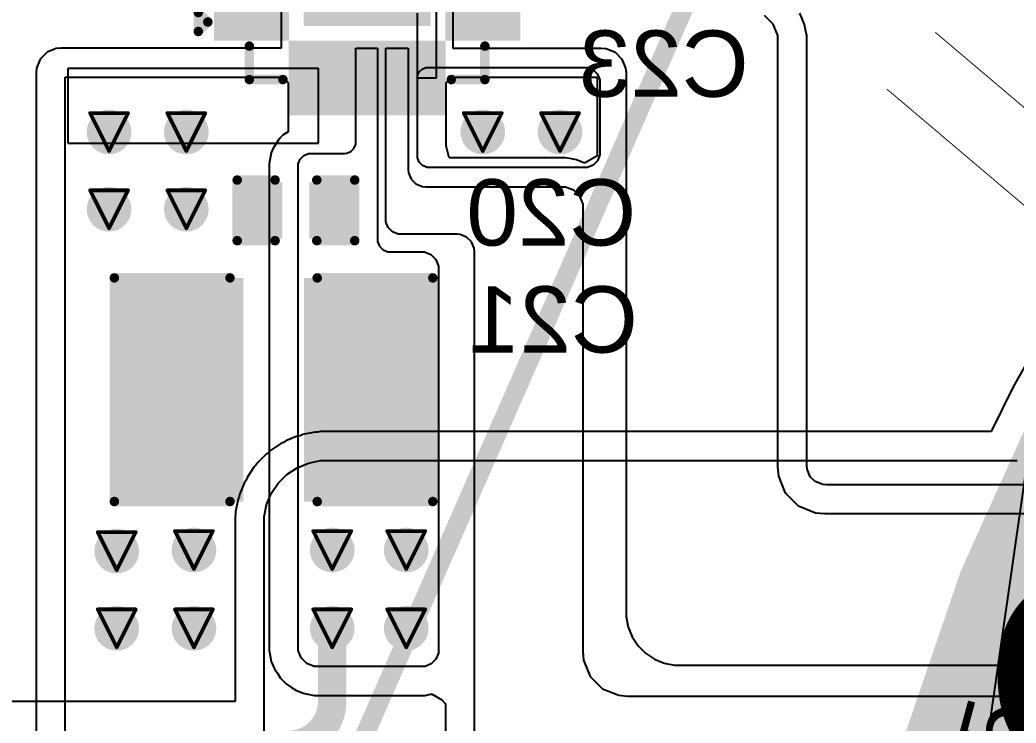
# Model space of a CAD drawing. Header units: inches. Extents: x -0.7 to 8.56, y -0.56 to 6.25.
# Drawn here: x 0.053 to 0.578, y 1.03 to 1.401 of the extents above; entities that cross this region are included whole.
import ezdxf

# ---------------------------------------------------------------- set-up
doc = ezdxf.new("R2010")
doc.units = ezdxf.units.IN
doc.header["$MEASUREMENT"] = 0
for name, color, linetype in [('Bottom Layer', 5, 'Continuous'), ('Bottom Overlay', 54, 'Continuous'), ('Bottom Paste', 16, 'Continuous'), ('Bottom Solder', 6, 'Continuous'), ('Dimension', 6, 'Continuous'), ('Drill Drawing', 1, 'Continuous'), ('Fabrication', 76, 'Continuous'), ('Top Layer', 1, 'Continuous'), ('Top Overlay', 2, 'Continuous'), ('Via Holes', 16, 'Continuous')]:
    doc.layers.add(name, color=color, linetype=linetype)
doc.styles.add('Arial', font='', dxfattribs={"height": 0.2})
doc.styles.add('Arial Black_Bold', font='', dxfattribs={"height": 0.2})
doc.styles.get('Arial').set_extended_font_data('Arial')
doc.styles.get('Arial Black_Bold').set_extended_font_data('Arial Black', bold=True)

# ---------------------------------------------------------------- blocks, each defined once
blk = doc.blocks.new('20_QFN_3_3__B_47')
at = {"layer": 'Bottom Layer'}
for points in [[(-0.0374, 0.07677), (-0.02559, 0.07677), (-0.02559, 0.04528), (-0.0374, 0.04528)], [(-0.02165, 0.07677), (-0.00984, 0.07677), (-0.00984, 0.04528), (-0.02165, 0.04528)], [(-0.00591, 0.07677), (0.00591, 0.07677), (0.00591, 0.04528), (-0.00591, 0.04528)], [(0.00984, 0.07677), (0.02165, 0.07677), (0.02165, 0.04528), (0.00984, 0.04528)], [(0.02559, 0.07677), (0.0374, 0.07677), (0.0374, 0.04528), (0.02559, 0.04528)], [(-0.07677, 0.02559), (-0.07677, 0.0374), (-0.04528, 0.0374), (-0.04528, 0.02559)], [(0.04528, 0.02559), (0.04528, 0.0374), (0.07677, 0.0374), (0.07677, 0.02559)], [(-0.02953, 0.02953), (0.02953, 0.02953), (0.02953, -0.02953), (-0.02953, -0.02953)], [(-0.07677, 0.00984), (-0.07677, 0.02165), (-0.04528, 0.02165), (-0.04528, 0.00984)], [(0.04528, 0.00984), (0.04528, 0.02165), (0.07677, 0.02165), (0.07677, 0.00984)], [(-0.07677, -0.00591), (-0.07677, 0.00591), (-0.04528, 0.00591), (-0.04528, -0.00591)], [(0.04528, -0.00591), (0.04528, 0.00591), (0.07677, 0.00591), (0.07677, -0.00591)], [(-0.07677, -0.02165), (-0.07677, -0.00984), (-0.04528, -0.00984), (-0.04528, -0.02165)], [(0.04528, -0.02165), (0.04528, -0.00984), (0.07677, -0.00984), (0.07677, -0.02165)], [(-0.07677, -0.0374), (-0.07677, -0.02559), (-0.04528, -0.02559), (-0.04528, -0.0374)], [(0.04528, -0.0374), (0.04528, -0.02559), (0.07677, -0.02559), (0.07677, -0.0374)], [(-0.0374, -0.04528), (-0.02559, -0.04528), (-0.02559, -0.07677), (-0.0374, -0.07677)], [(-0.02165, -0.04528), (-0.00984, -0.04528), (-0.00984, -0.07677), (-0.02165, -0.07677)], [(-0.00591, -0.04528), (0.00591, -0.04528), (0.00591, -0.07677), (-0.00591, -0.07677)], [(0.00984, -0.04528), (0.02165, -0.04528), (0.02165, -0.07677), (0.00984, -0.07677)], [(0.02559, -0.04528), (0.0374, -0.04528), (0.0374, -0.07677), (0.02559, -0.07677)]]:
    blk.add_hatch(color=5, dxfattribs=at).paths.add_polyline_path(points)
at = {"layer": 'Bottom Paste'}
for points in [[(-0.0374, 0.07677), (-0.02559, 0.07677), (-0.02559, 0.04528), (-0.0374, 0.04528)], [(-0.02165, 0.07677), (-0.00984, 0.07677), (-0.00984, 0.04528), (-0.02165, 0.04528)], [(-0.00591, 0.07677), (0.00591, 0.07677), (0.00591, 0.04528), (-0.00591, 0.04528)], [(0.00984, 0.07677), (0.02165, 0.07677), (0.02165, 0.04528), (0.00984, 0.04528)], [(0.02559, 0.07677), (0.0374, 0.07677), (0.0374, 0.04528), (0.02559, 0.04528)], [(-0.07677, 0.02559), (-0.07677, 0.0374), (-0.04528, 0.0374), (-0.04528, 0.02559)], [(0.04528, 0.02559), (0.04528, 0.0374), (0.07677, 0.0374), (0.07677, 0.02559)], [(-0.02953, 0.02953), (0.02953, 0.02953), (0.02953, -0.02953), (-0.02953, -0.02953)], [(-0.07677, 0.00984), (-0.07677, 0.02165), (-0.04528, 0.02165), (-0.04528, 0.00984)], [(0.04528, 0.00984), (0.04528, 0.02165), (0.07677, 0.02165), (0.07677, 0.00984)], [(-0.07677, -0.00591), (-0.07677, 0.00591), (-0.04528, 0.00591), (-0.04528, -0.00591)], [(0.04528, -0.00591), (0.04528, 0.00591), (0.07677, 0.00591), (0.07677, -0.00591)], [(-0.07677, -0.02165), (-0.07677, -0.00984), (-0.04528, -0.00984), (-0.04528, -0.02165)], [(0.04528, -0.02165), (0.04528, -0.00984), (0.07677, -0.00984), (0.07677, -0.02165)], [(-0.07677, -0.0374), (-0.07677, -0.02559), (-0.04528, -0.02559), (-0.04528, -0.0374)], [(0.04528, -0.0374), (0.04528, -0.02559), (0.07677, -0.02559), (0.07677, -0.0374)], [(-0.0374, -0.04528), (-0.02559, -0.04528), (-0.02559, -0.07677), (-0.0374, -0.07677)], [(-0.02165, -0.04528), (-0.00984, -0.04528), (-0.00984, -0.07677), (-0.02165, -0.07677)], [(-0.00591, -0.04528), (0.00591, -0.04528), (0.00591, -0.07677), (-0.00591, -0.07677)], [(0.00984, -0.04528), (0.02165, -0.04528), (0.02165, -0.07677), (0.00984, -0.07677)], [(0.02559, -0.04528), (0.0374, -0.04528), (0.0374, -0.07677), (0.02559, -0.07677)]]:
    blk.add_hatch(color=16, dxfattribs=at).paths.add_polyline_path(points)
at = {"layer": 'Bottom Solder'}
for points in [[(-0.0414, 0.08077), (-0.02159, 0.08077), (-0.02159, 0.04128), (-0.0414, 0.04128)], [(-0.02565, 0.08077), (-0.00584, 0.08077), (-0.00584, 0.04128), (-0.02565, 0.04128)], [(-0.00991, 0.08077), (0.00991, 0.08077), (0.00991, 0.04128), (-0.00991, 0.04128)], [(0.00584, 0.08077), (0.02565, 0.08077), (0.02565, 0.04128), (0.00584, 0.04128)], [(0.02159, 0.08077), (0.0414, 0.08077), (0.0414, 0.04128), (0.02159, 0.04128)], [(-0.08077, 0.02159), (-0.08077, 0.0414), (-0.04128, 0.0414), (-0.04128, 0.02159)], [(0.04128, 0.02159), (0.04128, 0.0414), (0.08077, 0.0414), (0.08077, 0.02159)], [(-0.03353, 0.03353), (0.03353, 0.03353), (0.03353, -0.03353), (-0.03353, -0.03353)], [(-0.08077, 0.00584), (-0.08077, 0.02565), (-0.04128, 0.02565), (-0.04128, 0.00584)], [(0.04128, 0.00584), (0.04128, 0.02565), (0.08077, 0.02565), (0.08077, 0.00584)], [(-0.08077, -0.00991), (-0.08077, 0.00991), (-0.04128, 0.00991), (-0.04128, -0.00991)], [(0.04128, -0.00991), (0.04128, 0.00991), (0.08077, 0.00991), (0.08077, -0.00991)], [(-0.08077, -0.02565), (-0.08077, -0.00584), (-0.04128, -0.00584), (-0.04128, -0.02565)], [(0.04128, -0.02565), (0.04128, -0.00584), (0.08077, -0.00584), (0.08077, -0.02565)], [(-0.08077, -0.0414), (-0.08077, -0.02159), (-0.04128, -0.02159), (-0.04128, -0.0414)], [(0.04128, -0.0414), (0.04128, -0.02159), (0.08077, -0.02159), (0.08077, -0.0414)], [(-0.0414, -0.04128), (-0.02159, -0.04128), (-0.02159, -0.08077), (-0.0414, -0.08077)], [(-0.02565, -0.04128), (-0.00584, -0.04128), (-0.00584, -0.08077), (-0.02565, -0.08077)], [(-0.00991, -0.04128), (0.00991, -0.04128), (0.00991, -0.08077), (-0.00991, -0.08077)], [(0.00584, -0.04128), (0.02565, -0.04128), (0.02565, -0.08077), (0.00584, -0.08077)], [(0.02159, -0.04128), (0.0414, -0.04128), (0.0414, -0.08077), (0.02159, -0.08077)]]:
    blk.add_hatch(color=6, dxfattribs=at).paths.add_polyline_path(points)
at = {"layer": 'Bottom Overlay'}
for points in [[(-0.06214, 0.06187, 0.005, 0.005, 0), (-0.04439, 0.06187, 0.005, 0.005, 0)], [(-0.06214, 0.06187, 0.005, 0.005, 0), (-0.06214, 0.04421, 0.005, 0.005, 0)], [(0.04439, 0.06187, 0.005, 0.005, 0), (0.06214, 0.06187, 0.005, 0.005, 0)], [(0.06214, 0.04421, 0.005, 0.005, 0), (0.06214, 0.06187, 0.005, 0.005, 0)], [(-0.08902, -0.0265, 0.005, 0.005, 0), (-0.08402, -0.0315, 0.005, 0.005, 0)], [(-0.08902, -0.0365, 0.005, 0.005, 0), (-0.08902, -0.0265, 0.005, 0.005, 0)], [(-0.08902, -0.0365, 0.005, 0.005, 0), (-0.08402, -0.0315, 0.005, 0.005, 0)], [(-0.06214, -0.04421, 0.005, 0.005, 0), (-0.06214, -0.06187, 0.005, 0.005, 0)], [(0.06214, -0.06187, 0.005, 0.005, 0), (0.06214, -0.04421, 0.005, 0.005, 0)], [(-0.06214, -0.06187, 0.005, 0.005, 0), (-0.04439, -0.06187, 0.005, 0.005, 0)], [(0.04439, -0.06187, 0.005, 0.005, 0), (0.06214, -0.06187, 0.005, 0.005, 0)]]:
    blk.add_lwpolyline(points, format="xyseb", dxfattribs=at)
for points in [[(-0.06339, 0.06187, 0.0025, 0.0025, 1), (-0.06089, 0.06187, 0.0025, 0.0025, 1)], [(-0.06339, 0.06187, 0.0025, 0.0025, 1), (-0.06089, 0.06187, 0.0025, 0.0025, 1)], [(-0.04564, 0.06187, 0.0025, 0.0025, 1), (-0.04314, 0.06187, 0.0025, 0.0025, 1)], [(0.04314, 0.06187, 0.0025, 0.0025, 1), (0.04564, 0.06187, 0.0025, 0.0025, 1)], [(0.06089, 0.06187, 0.0025, 0.0025, 1), (0.06339, 0.06187, 0.0025, 0.0025, 1)], [(0.06089, 0.06187, 0.0025, 0.0025, 1), (0.06339, 0.06187, 0.0025, 0.0025, 1)], [(-0.06339, 0.04421, 0.0025, 0.0025, 1), (-0.06089, 0.04421, 0.0025, 0.0025, 1)], [(0.06089, 0.04421, 0.0025, 0.0025, 1), (0.06339, 0.04421, 0.0025, 0.0025, 1)], [(-0.09027, -0.0265, 0.0025, 0.0025, 1), (-0.08777, -0.0265, 0.0025, 0.0025, 1)], [(-0.09027, -0.0265, 0.0025, 0.0025, 1), (-0.08777, -0.0265, 0.0025, 0.0025, 1)], [(-0.08527, -0.0315, 0.0025, 0.0025, 1), (-0.08277, -0.0315, 0.0025, 0.0025, 1)], [(-0.08527, -0.0315, 0.0025, 0.0025, 1), (-0.08277, -0.0315, 0.0025, 0.0025, 1)], [(-0.09027, -0.0365, 0.0025, 0.0025, 1), (-0.08777, -0.0365, 0.0025, 0.0025, 1)], [(-0.09027, -0.0365, 0.0025, 0.0025, 1), (-0.08777, -0.0365, 0.0025, 0.0025, 1)], [(-0.06339, -0.04421, 0.0025, 0.0025, 1), (-0.06089, -0.04421, 0.0025, 0.0025, 1)], [(0.06089, -0.04421, 0.0025, 0.0025, 1), (0.06339, -0.04421, 0.0025, 0.0025, 1)], [(-0.06339, -0.06187, 0.0025, 0.0025, 1), (-0.06089, -0.06187, 0.0025, 0.0025, 1)], [(-0.06339, -0.06187, 0.0025, 0.0025, 1), (-0.06089, -0.06187, 0.0025, 0.0025, 1)], [(-0.04564, -0.06187, 0.0025, 0.0025, 1), (-0.04314, -0.06187, 0.0025, 0.0025, 1)], [(0.04314, -0.06187, 0.0025, 0.0025, 1), (0.04564, -0.06187, 0.0025, 0.0025, 1)], [(0.06089, -0.06187, 0.0025, 0.0025, 1), (0.06339, -0.06187, 0.0025, 0.0025, 1)], [(0.06089, -0.06187, 0.0025, 0.0025, 1), (0.06339, -0.06187, 0.0025, 0.0025, 1)]]:
    blk.add_lwpolyline(points, format="xyseb", close=True, dxfattribs=at)
blk = doc.blocks.new('C___1210_B_74')
at = {"layer": 'Bottom Layer'}
for points in [[(-0.08, 0.055), (-0.02, 0.055), (-0.02, -0.055), (-0.08, -0.055)], [(0.02, 0.055), (0.08, 0.055), (0.08, -0.055), (0.02, -0.055)]]:
    blk.add_hatch(color=5, dxfattribs=at).paths.add_polyline_path(points)
at = {"layer": 'Bottom Paste'}
for points in [[(-0.08, 0.055), (-0.02, 0.055), (-0.02, -0.055), (-0.08, -0.055)], [(0.02, 0.055), (0.08, 0.055), (0.08, -0.055), (0.02, -0.055)]]:
    blk.add_hatch(color=16, dxfattribs=at).paths.add_polyline_path(points)
at = {"layer": 'Bottom Solder'}
for points in [[(-0.084, 0.059), (-0.016, 0.059), (-0.016, -0.059), (-0.084, -0.059)], [(0.016, 0.059), (0.084, 0.059), (0.084, -0.059), (0.016, -0.059)]]:
    blk.add_hatch(color=6, dxfattribs=at).paths.add_polyline_path(points)
at = {"layer": 'Bottom Overlay'}
for points in [[(-0.084, -0.059, 0.005, 0.005, 0), (-0.084, 0.059, 0.005, 0.005, 0)], [(-0.084, 0.059, 0.005, 0.005, 0), (-0.023, 0.059, 0.005, 0.005, 0)], [(0.023, 0.059, 0.005, 0.005, 0), (0.084, 0.059, 0.005, 0.005, 0)], [(0.084, -0.059, 0.005, 0.005, 0), (0.084, 0.059, 0.005, 0.005, 0)], [(-0.084, -0.059, 0.005, 0.005, 0), (-0.023, -0.059, 0.005, 0.005, 0)], [(0.023, -0.059, 0.005, 0.005, 0), (0.084, -0.059, 0.005, 0.005, 0)]]:
    blk.add_lwpolyline(points, format="xyseb", dxfattribs=at)
for points in [[(-0.08525, 0.059, 0.0025, 0.0025, 1), (-0.08275, 0.059, 0.0025, 0.0025, 1)], [(-0.08525, 0.059, 0.0025, 0.0025, 1), (-0.08275, 0.059, 0.0025, 0.0025, 1)], [(-0.02425, 0.059, 0.0025, 0.0025, 1), (-0.02175, 0.059, 0.0025, 0.0025, 1)], [(0.02175, 0.059, 0.0025, 0.0025, 1), (0.02425, 0.059, 0.0025, 0.0025, 1)], [(0.08275, 0.059, 0.0025, 0.0025, 1), (0.08525, 0.059, 0.0025, 0.0025, 1)], [(0.08275, 0.059, 0.0025, 0.0025, 1), (0.08525, 0.059, 0.0025, 0.0025, 1)], [(-0.08525, -0.059, 0.0025, 0.0025, 1), (-0.08275, -0.059, 0.0025, 0.0025, 1)], [(-0.08525, -0.059, 0.0025, 0.0025, 1), (-0.08275, -0.059, 0.0025, 0.0025, 1)], [(-0.02425, -0.059, 0.0025, 0.0025, 1), (-0.02175, -0.059, 0.0025, 0.0025, 1)], [(0.02175, -0.059, 0.0025, 0.0025, 1), (0.02425, -0.059, 0.0025, 0.0025, 1)], [(0.08275, -0.059, 0.0025, 0.0025, 1), (0.08525, -0.059, 0.0025, 0.0025, 1)], [(0.08275, -0.059, 0.0025, 0.0025, 1), (0.08525, -0.059, 0.0025, 0.0025, 1)]]:
    blk.add_lwpolyline(points, format="xyseb", close=True, dxfattribs=at)
blk = doc.blocks.new('C___0402_B_75')
at = {"layer": 'Bottom Layer'}
for points in [[(-0.0095, 0.0125), (-0.0095, -0.0125), (-0.0275, -0.0125), (-0.0275, 0.0125)], [(0.0275, 0.0125), (0.0275, -0.0125), (0.0095, -0.0125), (0.0095, 0.0125)]]:
    blk.add_hatch(color=5, dxfattribs=at).paths.add_polyline_path(points)
at = {"layer": 'Bottom Paste'}
for points in [[(-0.0095, 0.0125), (-0.0095, -0.0125), (-0.0275, -0.0125), (-0.0275, 0.0125)], [(0.0275, 0.0125), (0.0275, -0.0125), (0.0095, -0.0125), (0.0095, 0.0125)]]:
    blk.add_hatch(color=16, dxfattribs=at).paths.add_polyline_path(points)
at = {"layer": 'Bottom Solder'}
for points in [[(-0.00714, 0.01486), (-0.00714, -0.01486), (-0.02986, -0.01486), (-0.02986, 0.01486)], [(0.02986, 0.01486), (0.02986, -0.01486), (0.00714, -0.01486), (0.00714, 0.01486)]]:
    blk.add_hatch(color=6, dxfattribs=at).paths.add_polyline_path(points)
at = {"layer": 'Bottom Overlay'}
for points in [[(-0.031, -0.016, 0.005, 0.005, 0), (-0.031, 0.016, 0.005, 0.005, 0)], [(-0.031, 0.016, 0.005, 0.005, 0), (-0.011, 0.016, 0.005, 0.005, 0)], [(0.011, 0.016, 0.005, 0.005, 0), (0.031, 0.016, 0.005, 0.005, 0)], [(0.031, 0.016, 0.005, 0.005, 0), (0.031, -0.016, 0.005, 0.005, 0)], [(-0.031, -0.016, 0.005, 0.005, 0), (-0.011, -0.016, 0.005, 0.005, 0)], [(0.011, -0.016, 0.005, 0.005, 0), (0.031, -0.016, 0.005, 0.005, 0)]]:
    blk.add_lwpolyline(points, format="xyseb", dxfattribs=at)
for points in [[(-0.03225, 0.016, 0.0025, 0.0025, 1), (-0.02975, 0.016, 0.0025, 0.0025, 1)], [(-0.03225, 0.016, 0.0025, 0.0025, 1), (-0.02975, 0.016, 0.0025, 0.0025, 1)], [(-0.01225, 0.016, 0.0025, 0.0025, 1), (-0.00975, 0.016, 0.0025, 0.0025, 1)], [(0.00975, 0.016, 0.0025, 0.0025, 1), (0.01225, 0.016, 0.0025, 0.0025, 1)], [(0.02975, 0.016, 0.0025, 0.0025, 1), (0.03225, 0.016, 0.0025, 0.0025, 1)], [(0.02975, 0.016, 0.0025, 0.0025, 1), (0.03225, 0.016, 0.0025, 0.0025, 1)], [(-0.03225, -0.016, 0.0025, 0.0025, 1), (-0.02975, -0.016, 0.0025, 0.0025, 1)], [(-0.03225, -0.016, 0.0025, 0.0025, 1), (-0.02975, -0.016, 0.0025, 0.0025, 1)], [(-0.01225, -0.016, 0.0025, 0.0025, 1), (-0.00975, -0.016, 0.0025, 0.0025, 1)], [(0.00975, -0.016, 0.0025, 0.0025, 1), (0.01225, -0.016, 0.0025, 0.0025, 1)], [(0.02975, -0.016, 0.0025, 0.0025, 1), (0.03225, -0.016, 0.0025, 0.0025, 1)], [(0.02975, -0.016, 0.0025, 0.0025, 1), (0.03225, -0.016, 0.0025, 0.0025, 1)]]:
    blk.add_lwpolyline(points, format="xyseb", close=True, dxfattribs=at)

msp = doc.modelspace()

# ---------------------------------------------------------------- hatches: boundary and pattern name
at = {"layer": 'Bottom Layer'}
h = msp.add_hatch(color=5, dxfattribs=at)
edge = h.paths.add_edge_path()
edge.add_arc((0.09955, 1.34154), 0.01181, 0, 360)
h = msp.add_hatch(color=5, dxfattribs=at)
edge = h.paths.add_edge_path()
edge.add_arc((0.1403, 1.34154), 0.01181, 0, 360)
h = msp.add_hatch(color=5, dxfattribs=at)
edge = h.paths.add_edge_path()
edge.add_arc((0.29669, 1.34154), 0.01181, 0, 360)
h = msp.add_hatch(color=5, dxfattribs=at)
edge = h.paths.add_edge_path()
edge.add_arc((0.33744, 1.34154), 0.01181, 0, 360)
h = msp.add_hatch(color=5, dxfattribs=at)
edge = h.paths.add_edge_path()
edge.add_arc((0.09955, 1.30079), 0.01181, 0, 360)
h = msp.add_hatch(color=5, dxfattribs=at)
edge = h.paths.add_edge_path()
edge.add_arc((0.1403, 1.30079), 0.01181, 0, 360)
h = msp.add_hatch(color=5, dxfattribs=at)
edge = h.paths.add_edge_path()
edge.add_arc((0.10359, 1.12039), 0.01181, 0, 360)
h = msp.add_hatch(color=5, dxfattribs=at)
edge = h.paths.add_edge_path()
edge.add_arc((0.14433, 1.12098), 0.01181, 0, 360)
h = msp.add_hatch(color=5, dxfattribs=at)
edge = h.paths.add_edge_path()
edge.add_arc((0.21727, 1.12098), 0.01181, 0, 360)
h = msp.add_hatch(color=5, dxfattribs=at)
edge = h.paths.add_edge_path()
edge.add_arc((0.25631, 1.12098), 0.01181, 0, 360)
h = msp.add_hatch(color=5, dxfattribs=at)
edge = h.paths.add_edge_path()
edge.add_arc((0.10359, 1.07965), 0.01181, 0, 360)
h = msp.add_hatch(color=5, dxfattribs=at)
edge = h.paths.add_edge_path()
edge.add_arc((0.14433, 1.07965), 0.01181, 0, 360)
h = msp.add_hatch(color=5, dxfattribs=at)
edge = h.paths.add_edge_path()
edge.add_arc((0.21727, 1.07965), 0.01181, 0, 360)
h = msp.add_hatch(color=5, dxfattribs=at)
edge = h.paths.add_edge_path()
edge.add_arc((0.25631, 1.07965), 0.01181, 0, 360)
at = {"layer": 'Top Layer'}
h = msp.add_hatch(color=1, dxfattribs=at)
edge = h.paths.add_edge_path()
edge.add_arc((0.09955, 1.34154), 0.01181, 0, 360)
h = msp.add_hatch(color=1, dxfattribs=at)
edge = h.paths.add_edge_path()
edge.add_arc((0.1403, 1.34154), 0.01181, 0, 360)
h = msp.add_hatch(color=1, dxfattribs=at)
edge = h.paths.add_edge_path()
edge.add_arc((0.29669, 1.34154), 0.01181, 0, 360)
h = msp.add_hatch(color=1, dxfattribs=at)
edge = h.paths.add_edge_path()
edge.add_arc((0.33744, 1.34154), 0.01181, 0, 360)
h = msp.add_hatch(color=1, dxfattribs=at)
edge = h.paths.add_edge_path()
edge.add_arc((0.09955, 1.30079), 0.01181, 0, 360)
h = msp.add_hatch(color=1, dxfattribs=at)
edge = h.paths.add_edge_path()
edge.add_arc((0.1403, 1.30079), 0.01181, 0, 360)
h = msp.add_hatch(color=1, dxfattribs=at)
edge = h.paths.add_edge_path()
edge.add_arc((0.10359, 1.12039), 0.01181, 0, 360)
h = msp.add_hatch(color=1, dxfattribs=at)
edge = h.paths.add_edge_path()
edge.add_arc((0.14433, 1.12098), 0.01181, 0, 360)
h = msp.add_hatch(color=1, dxfattribs=at)
edge = h.paths.add_edge_path()
edge.add_arc((0.21727, 1.12098), 0.01181, 0, 360)
h = msp.add_hatch(color=1, dxfattribs=at)
edge = h.paths.add_edge_path()
edge.add_arc((0.25631, 1.12098), 0.01181, 0, 360)
h = msp.add_hatch(color=1, dxfattribs=at)
edge = h.paths.add_edge_path()
edge.add_arc((0.10359, 1.07965), 0.01181, 0, 360)
h = msp.add_hatch(color=1, dxfattribs=at)
edge = h.paths.add_edge_path()
edge.add_arc((0.14433, 1.07965), 0.01181, 0, 360)
h = msp.add_hatch(color=1, dxfattribs=at)
edge = h.paths.add_edge_path()
edge.add_arc((0.21727, 1.07965), 0.01181, 0, 360)
h = msp.add_hatch(color=1, dxfattribs=at)
edge = h.paths.add_edge_path()
edge.add_arc((0.25631, 1.07965), 0.01181, 0, 360)
at = {"layer": 'Via Holes'}
h = msp.add_hatch(color=7, dxfattribs=at)
edge = h.paths.add_edge_path()
edge.add_arc((0.09955, 1.34154), 0.00591, 0, 360)
h = msp.add_hatch(color=7, dxfattribs=at)
edge = h.paths.add_edge_path()
edge.add_arc((0.1403, 1.34154), 0.00591, 0, 360)
h = msp.add_hatch(color=7, dxfattribs=at)
edge = h.paths.add_edge_path()
edge.add_arc((0.29669, 1.34154), 0.00591, 0, 360)
h = msp.add_hatch(color=7, dxfattribs=at)
edge = h.paths.add_edge_path()
edge.add_arc((0.33744, 1.34154), 0.00591, 0, 360)
h = msp.add_hatch(color=7, dxfattribs=at)
edge = h.paths.add_edge_path()
edge.add_arc((0.09955, 1.30079), 0.00591, 0, 360)
h = msp.add_hatch(color=7, dxfattribs=at)
edge = h.paths.add_edge_path()
edge.add_arc((0.1403, 1.30079), 0.00591, 0, 360)
h = msp.add_hatch(color=7, dxfattribs=at)
edge = h.paths.add_edge_path()
edge.add_arc((0.10359, 1.12039), 0.00591, 0, 360)
h = msp.add_hatch(color=7, dxfattribs=at)
edge = h.paths.add_edge_path()
edge.add_arc((0.14433, 1.12098), 0.00591, 0, 360)
h = msp.add_hatch(color=7, dxfattribs=at)
edge = h.paths.add_edge_path()
edge.add_arc((0.21727, 1.12098), 0.00591, 0, 360)
h = msp.add_hatch(color=7, dxfattribs=at)
edge = h.paths.add_edge_path()
edge.add_arc((0.25631, 1.12098), 0.00591, 0, 360)
h = msp.add_hatch(color=7, dxfattribs=at)
edge = h.paths.add_edge_path()
edge.add_arc((0.10359, 1.07965), 0.00591, 0, 360)
h = msp.add_hatch(color=7, dxfattribs=at)
edge = h.paths.add_edge_path()
edge.add_arc((0.14433, 1.07965), 0.00591, 0, 360)
h = msp.add_hatch(color=7, dxfattribs=at)
edge = h.paths.add_edge_path()
edge.add_arc((0.21727, 1.07965), 0.00591, 0, 360)
h = msp.add_hatch(color=7, dxfattribs=at)
edge = h.paths.add_edge_path()
edge.add_arc((0.25631, 1.07965), 0.00591, 0, 360)

# ---------------------------------------------------------------- linework, layer by layer
at = {"layer": 'Bottom Layer'}
for p, q in [((0.27221, 1.39529), (0.27221, 1.41743)), ((0.19039, 1.40551), (0.19039, 1.38583)), ((0.26212, 1.40433), (0.26212, 1.37008)), ((0.28095, 1.40551), (0.28095, 1.38583)), ((0.46645, 1.39832), (0.46398, 1.40431)), ((0.44985, 1.39846), (0.44527, 1.40304)), ((0.45232, 1.39247), (0.44985, 1.39846)), ((0.46646, 1.39832), (0.46645, 1.39832)), ((0.46703, 1.39545), (0.46646, 1.39832)), ((0.46646, 1.39832), (0.46646, 1.39832)), ((0.27221, 1.37008), (0.27221, 1.39529)), ((0.46762, 1.39247), (0.46703, 1.39545)), ((0.45232, 1.38924), (0.45232, 1.39247)), ((0.45232, 1.16482), (0.45232, 1.38924)), ((0.46761, 1.38923), (0.46762, 1.39246)), ((0.46762, 1.16556), (0.46761, 1.38923)), ((0.46762, 1.39246), (0.46762, 1.39247)), ((0.46762, 1.39247), (0.46762, 1.39247)), ((0.06685, 1.38362), (0.06323, 1.38)), ((0.07158, 1.38558), (0.06685, 1.38362)), ((0.07414, 1.38583), (0.07158, 1.38558)), ((0.19039, 1.38583), (0.07414, 1.38583)), ((0.22976, 1.33624), (0.22976, 1.38583)), ((0.22976, 1.38583), (0.24108, 1.38583)), ((0.24108, 1.38583), (0.24108, 1.29122)), ((0.24551, 1.29583), (0.24551, 1.38583)), ((0.24551, 1.38583), (0.25732, 1.38583)), ((0.25732, 1.38583), (0.25732, 1.32178)), ((0.28095, 1.38583), (0.3592, 1.38583)), ((0.3592, 1.38583), (0.36176, 1.38558)), ((0.36176, 1.38558), (0.36649, 1.38362)), ((0.36649, 1.38362), (0.37011, 1.38)), ((0.06323, 1.38), (0.06127, 1.37527)), ((0.37011, 1.38), (0.37207, 1.37527)), ((0.06127, 1.37527), (0.06102, 1.37271)), ((0.06102, 1.37271), (0.06102, 0.87402)), ((0.06102, 1.37271), (0.06102, 1.37271)), ((0.17896, 1.37512), (0.07787, 1.37512)), ((0.07787, 1.37512), (0.07787, 1.33565)), ((0.21008, 1.37512), (0.17896, 1.37512)), ((0.21008, 1.33565), (0.21008, 1.37512)), ((0.26226, 1.37118), (0.26311, 1.37322)), ((0.26311, 1.37322), (0.26467, 1.37479)), ((0.26467, 1.37479), (0.26671, 1.37563)), ((0.26671, 1.37563), (0.26781, 1.37563)), ((0.26781, 1.37563), (0.35027, 1.37563)), ((0.26781, 1.37563), (0.26781, 1.37563)), ((0.35027, 1.37563), (0.3519, 1.37563)), ((0.3519, 1.37563), (0.35493, 1.37438)), ((0.35493, 1.37438), (0.35724, 1.37206)), ((0.35724, 1.37206), (0.3585, 1.36904)), ((0.37207, 1.37527), (0.37232, 1.37271)), ((0.37232, 1.37271), (0.37232, 1.37271)), ((0.37232, 1.37271), (0.37232, 1.21613)), ((0.07631, 0.87402), (0.07631, 1.37053)), ((0.07631, 1.37053), (0.19039, 1.37053)), ((0.19039, 1.37053), (0.19402, 1.36756)), ((0.19402, 1.36756), (0.19402, 1.34171)), ((0.26212, 1.37008), (0.27221, 1.37008)), ((0.26226, 1.37008), (0.26226, 1.37118)), ((0.26226, 1.32915), (0.26226, 1.37008)), ((0.27732, 1.36756), (0.28095, 1.37053)), ((0.27732, 1.33433), (0.27732, 1.36756)), ((0.28095, 1.37053), (0.35703, 1.37053)), ((0.35703, 1.37053), (0.35703, 1.32905)), ((0.3585, 1.36904), (0.3585, 1.3674)), ((0.3585, 1.3674), (0.3585, 1.3674)), ((0.3585, 1.3674), (0.3585, 1.33106)), ((0.19402, 1.34171), (0.19145, 1.33999)), ((0.07787, 1.33565), (0.21008, 1.33565)), ((0.18951, 1.33805), (0.18619, 1.33309)), ((0.19145, 1.33999), (0.18951, 1.33805)), ((0.22875, 1.3329), (0.22965, 1.33507)), ((0.22965, 1.33507), (0.22976, 1.33624)), ((0.22976, 1.33624), (0.22976, 1.33624)), ((0.18514, 1.33055), (0.18398, 1.3247)), ((0.18619, 1.33309), (0.18514, 1.33055)), ((0.20226, 1.32918), (0.2048, 1.33023)), ((0.2048, 1.33023), (0.20617, 1.33023)), ((0.20617, 1.33023), (0.20617, 1.33023)), ((0.20617, 1.33023), (0.22375, 1.33023)), ((0.22375, 1.33023), (0.22493, 1.33034)), ((0.22493, 1.33034), (0.22709, 1.33124)), ((0.22709, 1.33124), (0.22875, 1.3329)), ((0.27891, 1.32799), (0.27732, 1.33433)), ((0.27732, 1.33433), (0.27732, 1.33433)), ((0.3585, 1.33106), (0.3585, 1.32944)), ((0.18398, 1.3247), (0.18398, 1.07013)), ((0.19927, 1.3247), (0.20032, 1.32724)), ((0.19927, 1.32333), (0.19927, 1.3247)), ((0.20032, 1.32724), (0.20226, 1.32918)), ((0.26226, 1.32791), (0.26226, 1.32915)), ((0.26226, 1.32915), (0.26226, 1.32915)), ((0.26321, 1.3256), (0.26226, 1.32791)), ((0.26497, 1.32384), (0.26321, 1.3256)), ((0.33804, 1.32799), (0.27891, 1.32799)), ((0.34031, 1.32799), (0.33804, 1.32799)), ((0.34345, 1.32737), (0.34031, 1.32799)), ((0.34031, 1.32799), (0.34031, 1.32799)), ((0.34031, 1.32799), (0.34031, 1.32799)), ((0.34617, 1.32683), (0.34345, 1.32737)), ((0.35036, 1.32509), (0.34617, 1.32683)), ((0.34617, 1.32683), (0.34617, 1.32683)), ((0.34617, 1.32683), (0.34617, 1.32683)), ((0.35037, 1.32509), (0.35036, 1.32509)), ((0.3568, 1.32874), (0.35037, 1.32509)), ((0.35725, 1.32643), (0.35496, 1.32414)), ((0.35703, 1.32905), (0.3568, 1.32874)), ((0.3585, 1.32944), (0.35725, 1.32643)), ((0.19927, 1.07013), (0.19927, 1.32333)), ((0.25732, 1.32178), (0.2575, 1.32001)), ((0.2575, 1.32001), (0.25885, 1.31673)), ((0.26727, 1.32289), (0.26497, 1.32384)), ((0.26852, 1.32289), (0.26727, 1.32289)), ((0.35033, 1.32289), (0.26852, 1.32289)), ((0.35195, 1.32289), (0.35033, 1.32289)), ((0.35033, 1.32289), (0.35033, 1.32289)), ((0.35496, 1.32414), (0.35195, 1.32289)), ((0.25885, 1.31673), (0.26136, 1.31423)), ((0.26136, 1.31423), (0.26464, 1.31287)), ((0.26464, 1.31287), (0.26641, 1.3127)), ((0.26641, 1.3127), (0.26641, 1.3127)), ((0.26641, 1.3127), (0.33805, 1.3127)), ((0.33805, 1.3127), (0.34032, 1.3127)), ((0.34032, 1.3127), (0.34451, 1.31096)), ((0.34451, 1.31096), (0.34771, 1.30775)), ((0.34771, 1.30775), (0.34945, 1.30356)), ((0.34945, 1.30356), (0.34945, 1.30129)), ((0.34945, 1.30129), (0.34945, 1.3013)), ((0.34945, 1.3013), (0.34945, 1.18076)), ((0.24551, 1.29421), (0.24551, 1.29583)), ((0.24551, 1.29583), (0.24551, 1.29583)), ((0.24675, 1.29122), (0.24551, 1.29421)), ((0.24108, 1.29122), (0.24108, 1.28521)), ((0.24904, 1.28893), (0.24675, 1.29122)), ((0.25203, 1.2877), (0.24904, 1.28893)), ((0.25364, 1.2877), (0.25203, 1.2877)), ((0.28302, 1.2877), (0.25364, 1.2877)), ((0.28483, 1.28752), (0.28302, 1.2877)), ((0.28302, 1.2877), (0.28302, 1.2877)), ((0.28817, 1.28613), (0.28483, 1.28752)), ((0.24108, 1.28521), (0.24121, 1.28385)), ((0.24121, 1.28385), (0.24225, 1.28134)), ((0.29072, 1.28358), (0.28817, 1.28613)), ((0.29211, 1.28024), (0.29072, 1.28358)), ((0.24225, 1.28134), (0.24417, 1.27942)), ((0.24417, 1.27942), (0.24668, 1.27838)), ((0.24668, 1.27838), (0.24804, 1.27825)), ((0.24804, 1.27825), (0.24804, 1.27825)), ((0.24804, 1.27825), (0.26408, 1.27825)), ((0.26408, 1.27825), (0.26593, 1.27825)), ((0.26593, 1.27825), (0.26933, 1.27684)), ((0.29228, 1.27843), (0.29211, 1.28024)), ((0.29228, 1.01272), (0.29228, 1.27843)), ((0.26933, 1.27684), (0.27194, 1.27423)), ((0.27194, 1.27423), (0.27335, 1.27082)), ((0.27335, 1.27082), (0.27335, 1.26898)), ((0.27335, 1.26898), (0.27335, 1.26898)), ((0.27335, 1.26898), (0.27335, 1.06838)), ((0.37232, 1.21613), (0.37232, 1.08853)), ((0.34945, 1.18076), (0.34945, 1.06741)), ((0.45279, 1.15998), (0.45232, 1.16482)), ((0.45232, 1.16482), (0.45232, 1.16482)), ((0.46779, 1.16372), (0.46762, 1.16556)), ((0.46946, 1.15968), (0.46779, 1.16372)), ((0.45648, 1.15103), (0.45279, 1.15998)), ((0.47199, 1.15715), (0.46946, 1.15968)), ((0.47602, 1.15547), (0.47199, 1.15715)), ((0.46332, 1.14418), (0.45648, 1.15103)), ((0.47786, 1.15529), (0.47602, 1.15547)), ((0.65074, 1.15529), (0.47786, 1.15529)), ((0.47226, 1.14048), (0.46332, 1.14418)), ((0.4771, 1.14), (0.47226, 1.14048)), ((0.65074, 1.14), (0.4771, 1.14)), ((0.37232, 1.08853), (0.37232, 1.08574)), ((0.37232, 1.08574), (0.37341, 1.08027)), ((0.37341, 1.08027), (0.37554, 1.07512)), ((0.37554, 1.07512), (0.37864, 1.07049)), ((0.18398, 1.07013), (0.18398, 1.06803)), ((0.18398, 1.06803), (0.18398, 1.06803)), ((0.18398, 1.06803), (0.18398, 1.06803)), ((0.18398, 1.06803), (0.18454, 1.06521)), ((0.19927, 1.06803), (0.19927, 1.07013)), ((0.19927, 1.07013), (0.19927, 1.07013)), ((0.20088, 1.06414), (0.19927, 1.06803)), ((0.27335, 1.06838), (0.27335, 1.06663)), ((0.34945, 1.06741), (0.3499, 1.06281)), ((0.37864, 1.07049), (0.38258, 1.06655)), ((0.18454, 1.06521), (0.18514, 1.06218)), ((0.18514, 1.06218), (0.18514, 1.06218)), ((0.18514, 1.06218), (0.18514, 1.06218)), ((0.18514, 1.06218), (0.18675, 1.05829)), ((0.20386, 1.06117), (0.20088, 1.06414)), ((0.27201, 1.06338), (0.26953, 1.0609)), ((0.27335, 1.06663), (0.27201, 1.06338)), ((0.3499, 1.06281), (0.35342, 1.05432)), ((0.38258, 1.06655), (0.38722, 1.06345)), ((0.38722, 1.06345), (0.39237, 1.06132)), ((0.18675, 1.05829), (0.18675, 1.05829)), ((0.18675, 1.05829), (0.18675, 1.05829)), ((0.18675, 1.05829), (0.18833, 1.05593)), ((0.20774, 1.05956), (0.20386, 1.06117)), ((0.20985, 1.05956), (0.20774, 1.05956)), ((0.26453, 1.05956), (0.20985, 1.05956)), ((0.26628, 1.05956), (0.26453, 1.05956)), ((0.26453, 1.05956), (0.26453, 1.05956)), ((0.26953, 1.0609), (0.26628, 1.05956)), ((0.39237, 1.06132), (0.39784, 1.06023)), ((0.39784, 1.06023), (0.40062, 1.06023)), ((0.40062, 1.06023), (0.60225, 1.06023)), ((0.40062, 1.06023), (0.40062, 1.06023)), ((0.18833, 1.05593), (0.19007, 1.05333)), ((0.19007, 1.05333), (0.19007, 1.05333)), ((0.19007, 1.05333), (0.19007, 1.05333)), ((0.19007, 1.05333), (0.19304, 1.05035)), ((0.35342, 1.05432), (0.35992, 1.04781)), ((0.19304, 1.05035), (0.19304, 1.05035)), ((0.19304, 1.05035), (0.19304, 1.05035)), ((0.19304, 1.05035), (0.19586, 1.04847)), ((0.19586, 1.04847), (0.198, 1.04704)), ((0.198, 1.04704), (0.198, 1.04704)), ((0.198, 1.04704), (0.19801, 1.04704)), ((0.19801, 1.04704), (0.20189, 1.04543)), ((0.35992, 1.04781), (0.36842, 1.0443)), ((0.20189, 1.04543), (0.20189, 1.04543)), ((0.20189, 1.04543), (0.20189, 1.04543)), ((0.20189, 1.04543), (0.20442, 1.04493)), ((0.20442, 1.04493), (0.20774, 1.04426)), ((0.20774, 1.04426), (0.20774, 1.04426)), ((0.20774, 1.04426), (0.20775, 1.04426)), ((0.20775, 1.04426), (0.20985, 1.04426)), ((0.20985, 1.04426), (0.26452, 1.04426)), ((0.26452, 1.04426), (0.26627, 1.04426)), ((0.26627, 1.04426), (0.26628, 1.04426)), ((0.26628, 1.04426), (0.26918, 1.04484)), ((0.26628, 1.04426), (0.26628, 1.04426)), ((0.26918, 1.04484), (0.26999, 1.045)), ((0.26999, 1.045), (0.27514, 1.04198)), ((0.27514, 1.04198), (0.27699, 1.03986)), ((0.36842, 1.0443), (0.37301, 1.04384)), ((0.37301, 1.04384), (0.58864, 1.04384)), ((0.37301, 1.04384), (0.37301, 1.04384)), ((0.27699, 1.03986), (0.27699, 1.01272))]:
    msp.add_line(p, q, dxfattribs=at)
at = {"layer": 'Dimension'}
msp.add_lwpolyline([(2.29567, 0.76642, 0.01, 0.01, 1), (0.52402, 0.76642, 0.01, 0.01, 1)], format="xyseb", close=True, dxfattribs=at)
at = {"layer": 'Drill Drawing'}
for points in [[(0.08955, 1.35154, 0.002, 0.002, 0), (0.10955, 1.35154, 0.002, 0.002, 0)], [(0.08955, 1.35154, 0.002, 0.002, 0), (0.09955, 1.33154, 0.002, 0.002, 0)], [(0.09955, 1.33154, 0.002, 0.002, 0), (0.10955, 1.35154, 0.002, 0.002, 0)], [(0.1303, 1.35154, 0.002, 0.002, 0), (0.1503, 1.35154, 0.002, 0.002, 0)], [(0.1303, 1.35154, 0.002, 0.002, 0), (0.1403, 1.33154, 0.002, 0.002, 0)], [(0.1403, 1.33154, 0.002, 0.002, 0), (0.1503, 1.35154, 0.002, 0.002, 0)], [(0.28669, 1.35154, 0.002, 0.002, 0), (0.30669, 1.35154, 0.002, 0.002, 0)], [(0.28669, 1.35154, 0.002, 0.002, 0), (0.29669, 1.33154, 0.002, 0.002, 0)], [(0.29669, 1.33154, 0.002, 0.002, 0), (0.30669, 1.35154, 0.002, 0.002, 0)], [(0.32744, 1.35154, 0.002, 0.002, 0), (0.34744, 1.35154, 0.002, 0.002, 0)], [(0.32744, 1.35154, 0.002, 0.002, 0), (0.33744, 1.33154, 0.002, 0.002, 0)], [(0.33744, 1.33154, 0.002, 0.002, 0), (0.34744, 1.35154, 0.002, 0.002, 0)], [(0.08955, 1.31079, 0.002, 0.002, 0), (0.10955, 1.31079, 0.002, 0.002, 0)], [(0.08955, 1.31079, 0.002, 0.002, 0), (0.09955, 1.29079, 0.002, 0.002, 0)], [(0.09955, 1.29079, 0.002, 0.002, 0), (0.10955, 1.31079, 0.002, 0.002, 0)], [(0.1303, 1.31079, 0.002, 0.002, 0), (0.1503, 1.31079, 0.002, 0.002, 0)], [(0.1303, 1.31079, 0.002, 0.002, 0), (0.1403, 1.29079, 0.002, 0.002, 0)], [(0.1403, 1.29079, 0.002, 0.002, 0), (0.1503, 1.31079, 0.002, 0.002, 0)], [(0.09359, 1.13039, 0.002, 0.002, 0), (0.11359, 1.13039, 0.002, 0.002, 0)], [(0.09359, 1.13039, 0.002, 0.002, 0), (0.10359, 1.11039, 0.002, 0.002, 0)], [(0.10359, 1.11039, 0.002, 0.002, 0), (0.11359, 1.13039, 0.002, 0.002, 0)], [(0.13433, 1.13098, 0.002, 0.002, 0), (0.15433, 1.13098, 0.002, 0.002, 0)], [(0.13433, 1.13098, 0.002, 0.002, 0), (0.14433, 1.11098, 0.002, 0.002, 0)], [(0.14433, 1.11098, 0.002, 0.002, 0), (0.15433, 1.13098, 0.002, 0.002, 0)], [(0.20727, 1.13098, 0.002, 0.002, 0), (0.22727, 1.13098, 0.002, 0.002, 0)], [(0.20727, 1.13098, 0.002, 0.002, 0), (0.21727, 1.11098, 0.002, 0.002, 0)], [(0.21727, 1.11098, 0.002, 0.002, 0), (0.22727, 1.13098, 0.002, 0.002, 0)], [(0.24631, 1.13098, 0.002, 0.002, 0), (0.26631, 1.13098, 0.002, 0.002, 0)], [(0.24631, 1.13098, 0.002, 0.002, 0), (0.25631, 1.11098, 0.002, 0.002, 0)], [(0.25631, 1.11098, 0.002, 0.002, 0), (0.26631, 1.13098, 0.002, 0.002, 0)], [(0.09359, 1.08965, 0.002, 0.002, 0), (0.11359, 1.08965, 0.002, 0.002, 0)], [(0.09359, 1.08965, 0.002, 0.002, 0), (0.10359, 1.06965, 0.002, 0.002, 0)], [(0.10359, 1.06965, 0.002, 0.002, 0), (0.11359, 1.08965, 0.002, 0.002, 0)], [(0.13433, 1.08965, 0.002, 0.002, 0), (0.15433, 1.08965, 0.002, 0.002, 0)], [(0.13433, 1.08965, 0.002, 0.002, 0), (0.14433, 1.06965, 0.002, 0.002, 0)], [(0.14433, 1.06965, 0.002, 0.002, 0), (0.15433, 1.08965, 0.002, 0.002, 0)], [(0.20727, 1.08965, 0.002, 0.002, 0), (0.22727, 1.08965, 0.002, 0.002, 0)], [(0.20727, 1.08965, 0.002, 0.002, 0), (0.21727, 1.06965, 0.002, 0.002, 0)], [(0.21727, 1.06965, 0.002, 0.002, 0), (0.22727, 1.08965, 0.002, 0.002, 0)], [(0.24631, 1.08965, 0.002, 0.002, 0), (0.26631, 1.08965, 0.002, 0.002, 0)], [(0.24631, 1.08965, 0.002, 0.002, 0), (0.25631, 1.06965, 0.002, 0.002, 0)], [(0.25631, 1.06965, 0.002, 0.002, 0), (0.26631, 1.08965, 0.002, 0.002, 0)]]:
    msp.add_lwpolyline(points, format="xyseb", dxfattribs=at)
for points in [[(0.08905, 1.35154, 0.001, 0.001, 1), (0.09005, 1.35154, 0.001, 0.001, 1)], [(0.08905, 1.35154, 0.001, 0.001, 1), (0.09005, 1.35154, 0.001, 0.001, 1)], [(0.10905, 1.35154, 0.001, 0.001, 1), (0.11005, 1.35154, 0.001, 0.001, 1)], [(0.10905, 1.35154, 0.001, 0.001, 1), (0.11005, 1.35154, 0.001, 0.001, 1)], [(0.1298, 1.35154, 0.001, 0.001, 1), (0.1308, 1.35154, 0.001, 0.001, 1)], [(0.1298, 1.35154, 0.001, 0.001, 1), (0.1308, 1.35154, 0.001, 0.001, 1)], [(0.1498, 1.35154, 0.001, 0.001, 1), (0.1508, 1.35154, 0.001, 0.001, 1)], [(0.1498, 1.35154, 0.001, 0.001, 1), (0.1508, 1.35154, 0.001, 0.001, 1)], [(0.28619, 1.35154, 0.001, 0.001, 1), (0.28719, 1.35154, 0.001, 0.001, 1)], [(0.28619, 1.35154, 0.001, 0.001, 1), (0.28719, 1.35154, 0.001, 0.001, 1)], [(0.30619, 1.35154, 0.001, 0.001, 1), (0.30719, 1.35154, 0.001, 0.001, 1)], [(0.30619, 1.35154, 0.001, 0.001, 1), (0.30719, 1.35154, 0.001, 0.001, 1)], [(0.32694, 1.35154, 0.001, 0.001, 1), (0.32794, 1.35154, 0.001, 0.001, 1)], [(0.32694, 1.35154, 0.001, 0.001, 1), (0.32794, 1.35154, 0.001, 0.001, 1)], [(0.34694, 1.35154, 0.001, 0.001, 1), (0.34794, 1.35154, 0.001, 0.001, 1)], [(0.34694, 1.35154, 0.001, 0.001, 1), (0.34794, 1.35154, 0.001, 0.001, 1)], [(0.09905, 1.33154, 0.001, 0.001, 1), (0.10005, 1.33154, 0.001, 0.001, 1)], [(0.09905, 1.33154, 0.001, 0.001, 1), (0.10005, 1.33154, 0.001, 0.001, 1)], [(0.1398, 1.33154, 0.001, 0.001, 1), (0.1408, 1.33154, 0.001, 0.001, 1)], [(0.1398, 1.33154, 0.001, 0.001, 1), (0.1408, 1.33154, 0.001, 0.001, 1)], [(0.29619, 1.33154, 0.001, 0.001, 1), (0.29719, 1.33154, 0.001, 0.001, 1)], [(0.29619, 1.33154, 0.001, 0.001, 1), (0.29719, 1.33154, 0.001, 0.001, 1)], [(0.33694, 1.33154, 0.001, 0.001, 1), (0.33794, 1.33154, 0.001, 0.001, 1)], [(0.33694, 1.33154, 0.001, 0.001, 1), (0.33794, 1.33154, 0.001, 0.001, 1)], [(0.08905, 1.31079, 0.001, 0.001, 1), (0.09005, 1.31079, 0.001, 0.001, 1)], [(0.08905, 1.31079, 0.001, 0.001, 1), (0.09005, 1.31079, 0.001, 0.001, 1)], [(0.10905, 1.31079, 0.001, 0.001, 1), (0.11005, 1.31079, 0.001, 0.001, 1)], [(0.10905, 1.31079, 0.001, 0.001, 1), (0.11005, 1.31079, 0.001, 0.001, 1)], [(0.1298, 1.31079, 0.001, 0.001, 1), (0.1308, 1.31079, 0.001, 0.001, 1)], [(0.1298, 1.31079, 0.001, 0.001, 1), (0.1308, 1.31079, 0.001, 0.001, 1)], [(0.1498, 1.31079, 0.001, 0.001, 1), (0.1508, 1.31079, 0.001, 0.001, 1)], [(0.1498, 1.31079, 0.001, 0.001, 1), (0.1508, 1.31079, 0.001, 0.001, 1)], [(0.09905, 1.29079, 0.001, 0.001, 1), (0.10005, 1.29079, 0.001, 0.001, 1)], [(0.09905, 1.29079, 0.001, 0.001, 1), (0.10005, 1.29079, 0.001, 0.001, 1)], [(0.1398, 1.29079, 0.001, 0.001, 1), (0.1408, 1.29079, 0.001, 0.001, 1)], [(0.1398, 1.29079, 0.001, 0.001, 1), (0.1408, 1.29079, 0.001, 0.001, 1)], [(0.09309, 1.13039, 0.001, 0.001, 1), (0.09409, 1.13039, 0.001, 0.001, 1)], [(0.09309, 1.13039, 0.001, 0.001, 1), (0.09409, 1.13039, 0.001, 0.001, 1)], [(0.11309, 1.13039, 0.001, 0.001, 1), (0.11409, 1.13039, 0.001, 0.001, 1)], [(0.11309, 1.13039, 0.001, 0.001, 1), (0.11409, 1.13039, 0.001, 0.001, 1)], [(0.13383, 1.13098, 0.001, 0.001, 1), (0.13483, 1.13098, 0.001, 0.001, 1)], [(0.13383, 1.13098, 0.001, 0.001, 1), (0.13483, 1.13098, 0.001, 0.001, 1)], [(0.15383, 1.13098, 0.001, 0.001, 1), (0.15483, 1.13098, 0.001, 0.001, 1)], [(0.15383, 1.13098, 0.001, 0.001, 1), (0.15483, 1.13098, 0.001, 0.001, 1)], [(0.20677, 1.13098, 0.001, 0.001, 1), (0.20777, 1.13098, 0.001, 0.001, 1)], [(0.20677, 1.13098, 0.001, 0.001, 1), (0.20777, 1.13098, 0.001, 0.001, 1)], [(0.22677, 1.13098, 0.001, 0.001, 1), (0.22777, 1.13098, 0.001, 0.001, 1)], [(0.22677, 1.13098, 0.001, 0.001, 1), (0.22777, 1.13098, 0.001, 0.001, 1)], [(0.24581, 1.13098, 0.001, 0.001, 1), (0.24681, 1.13098, 0.001, 0.001, 1)], [(0.24581, 1.13098, 0.001, 0.001, 1), (0.24681, 1.13098, 0.001, 0.001, 1)], [(0.26581, 1.13098, 0.001, 0.001, 1), (0.26681, 1.13098, 0.001, 0.001, 1)], [(0.26581, 1.13098, 0.001, 0.001, 1), (0.26681, 1.13098, 0.001, 0.001, 1)], [(0.10309, 1.11039, 0.001, 0.001, 1), (0.10409, 1.11039, 0.001, 0.001, 1)], [(0.10309, 1.11039, 0.001, 0.001, 1), (0.10409, 1.11039, 0.001, 0.001, 1)], [(0.14383, 1.11098, 0.001, 0.001, 1), (0.14483, 1.11098, 0.001, 0.001, 1)], [(0.14383, 1.11098, 0.001, 0.001, 1), (0.14483, 1.11098, 0.001, 0.001, 1)], [(0.21677, 1.11098, 0.001, 0.001, 1), (0.21777, 1.11098, 0.001, 0.001, 1)], [(0.21677, 1.11098, 0.001, 0.001, 1), (0.21777, 1.11098, 0.001, 0.001, 1)], [(0.25581, 1.11098, 0.001, 0.001, 1), (0.25681, 1.11098, 0.001, 0.001, 1)], [(0.25581, 1.11098, 0.001, 0.001, 1), (0.25681, 1.11098, 0.001, 0.001, 1)], [(0.09309, 1.08965, 0.001, 0.001, 1), (0.09409, 1.08965, 0.001, 0.001, 1)], [(0.09309, 1.08965, 0.001, 0.001, 1), (0.09409, 1.08965, 0.001, 0.001, 1)], [(0.11309, 1.08965, 0.001, 0.001, 1), (0.11409, 1.08965, 0.001, 0.001, 1)], [(0.11309, 1.08965, 0.001, 0.001, 1), (0.11409, 1.08965, 0.001, 0.001, 1)], [(0.13383, 1.08965, 0.001, 0.001, 1), (0.13483, 1.08965, 0.001, 0.001, 1)], [(0.13383, 1.08965, 0.001, 0.001, 1), (0.13483, 1.08965, 0.001, 0.001, 1)], [(0.15383, 1.08965, 0.001, 0.001, 1), (0.15483, 1.08965, 0.001, 0.001, 1)], [(0.15383, 1.08965, 0.001, 0.001, 1), (0.15483, 1.08965, 0.001, 0.001, 1)], [(0.20677, 1.08965, 0.001, 0.001, 1), (0.20777, 1.08965, 0.001, 0.001, 1)], [(0.20677, 1.08965, 0.001, 0.001, 1), (0.20777, 1.08965, 0.001, 0.001, 1)], [(0.22677, 1.08965, 0.001, 0.001, 1), (0.22777, 1.08965, 0.001, 0.001, 1)], [(0.22677, 1.08965, 0.001, 0.001, 1), (0.22777, 1.08965, 0.001, 0.001, 1)], [(0.24581, 1.08965, 0.001, 0.001, 1), (0.24681, 1.08965, 0.001, 0.001, 1)], [(0.24581, 1.08965, 0.001, 0.001, 1), (0.24681, 1.08965, 0.001, 0.001, 1)], [(0.26581, 1.08965, 0.001, 0.001, 1), (0.26681, 1.08965, 0.001, 0.001, 1)], [(0.26581, 1.08965, 0.001, 0.001, 1), (0.26681, 1.08965, 0.001, 0.001, 1)], [(0.10309, 1.06965, 0.001, 0.001, 1), (0.10409, 1.06965, 0.001, 0.001, 1)], [(0.10309, 1.06965, 0.001, 0.001, 1), (0.10409, 1.06965, 0.001, 0.001, 1)], [(0.14383, 1.06965, 0.001, 0.001, 1), (0.14483, 1.06965, 0.001, 0.001, 1)], [(0.14383, 1.06965, 0.001, 0.001, 1), (0.14483, 1.06965, 0.001, 0.001, 1)], [(0.21677, 1.06965, 0.001, 0.001, 1), (0.21777, 1.06965, 0.001, 0.001, 1)], [(0.21677, 1.06965, 0.001, 0.001, 1), (0.21777, 1.06965, 0.001, 0.001, 1)], [(0.25581, 1.06965, 0.001, 0.001, 1), (0.25681, 1.06965, 0.001, 0.001, 1)], [(0.25581, 1.06965, 0.001, 0.001, 1), (0.25681, 1.06965, 0.001, 0.001, 1)]]:
    msp.add_lwpolyline(points, format="xyseb", close=True, dxfattribs=at)
at = {"layer": 'Fabrication'}
for points in [[(0.53553, 1.39406, 0.0005, 0.0005, 0), (0.72532, 1.23328, 0.0005, 0.0005, 0)], [(0.53553, 1.39406, 0.0005, 0.0005, 0), (0.72532, 1.23328, 0.0005, 0.0005, 0)], [(0.53553, 1.39406, 0.0005, 0.0005, 0), (0.72532, 1.23328, 0.0005, 0.0005, 0)], [(0.53553, 1.39406, 0.0005, 0.0005, 0), (0.72532, 1.23328, 0.0005, 0.0005, 0)], [(0.51009, 1.36402, 0.0005, 0.0005, 0), (0.67346, 1.22562, 0.0005, 0.0005, 0)], [(0.51009, 1.36402, 0.0005, 0.0005, 0), (0.67346, 1.22562, 0.0005, 0.0005, 0)], [(2.14611, 1.22592, 0.0005, 0.0005, -1.205705), (0.55817, 0.6122, 0.0005, 0.0005, 0)], [(2.14611, 1.22592, 0.0005, 0.0005, -1.205705), (0.55817, 0.6122, 0.0005, 0.0005, 0)], [(0.55817, 0.92716, 0.0005, 0.0005, -0.093151), (0.67346, 1.22562, 0.0005, 0.0005, 0)], [(0.55817, 0.92716, 0.0005, 0.0005, -0.093151), (0.67346, 1.22562, 0.0005, 0.0005, 0)]]:
    msp.add_lwpolyline(points, format="xyseb", dxfattribs=at)
for points in [[(0.53541, 1.39406, 0.00025, 0.00025, 1), (0.53566, 1.39406, 0.00025, 0.00025, 1)], [(0.53541, 1.39406, 0.00025, 0.00025, 1), (0.53566, 1.39406, 0.00025, 0.00025, 1)], [(0.53541, 1.39406, 0.00025, 0.00025, 1), (0.53566, 1.39406, 0.00025, 0.00025, 1)], [(0.53541, 1.39406, 0.00025, 0.00025, 1), (0.53566, 1.39406, 0.00025, 0.00025, 1)], [(0.50996, 1.36402, 0.00025, 0.00025, 1), (0.51021, 1.36402, 0.00025, 0.00025, 1)], [(0.50996, 1.36402, 0.00025, 0.00025, 1), (0.51021, 1.36402, 0.00025, 0.00025, 1)]]:
    msp.add_lwpolyline(points, format="xyseb", close=True, dxfattribs=at)
at = {"layer": 'Top Layer'}
for p, q in [((0.60437, 1.25662), (0.57643, 1.20709)), ((0.57643, 1.20709), (0.56492, 1.18345)), ((0.20809, 1.18316), (0.20171, 1.18189)), ((0.2096, 1.18316), (0.20809, 1.18316)), ((0.21107, 1.18345), (0.2096, 1.18316)), ((0.21432, 1.18345), (0.21107, 1.18345)), ((0.38261, 1.18345), (0.21432, 1.18345)), ((0.21432, 1.18345), (0.21432, 1.18345)), ((0.56492, 1.18345), (0.38261, 1.18345)), ((0.19159, 1.17769), (0.19019, 1.17712)), ((0.19284, 1.17853), (0.19159, 1.17769)), ((0.19884, 1.18102), (0.19284, 1.17853)), ((0.20032, 1.18131), (0.19884, 1.18102)), ((0.20171, 1.18189), (0.20032, 1.18131)), ((0.18372, 1.17244), (0.18247, 1.1716)), ((0.18479, 1.17351), (0.18372, 1.17244)), ((0.19019, 1.17712), (0.18479, 1.17351)), ((0.17788, 1.16701), (0.17704, 1.16576)), ((0.18247, 1.1716), (0.17788, 1.16701)), ((0.19869, 1.1644), (0.2047, 1.16689)), ((0.2047, 1.16689), (0.21107, 1.16816)), ((0.21107, 1.16816), (0.21432, 1.16816)), ((0.21432, 1.16816), (0.21432, 1.16816)), ((0.21432, 1.16816), (0.38261, 1.16816)), ((0.38261, 1.16816), (0.57855, 1.16816)), ((0.17597, 1.16469), (0.17236, 1.15929)), ((0.17704, 1.16576), (0.17597, 1.16469)), ((0.19329, 1.16079), (0.19869, 1.1644)), ((0.58313, 1.16287), (0.52417, 0.74978)), ((0.17095, 1.15664), (0.16846, 1.15064)), ((0.17179, 1.15789), (0.17095, 1.15664)), ((0.17236, 1.15929), (0.17179, 1.15789)), ((0.18508, 1.15079), (0.18869, 1.15619)), ((0.18869, 1.15619), (0.19329, 1.16079)), ((0.16759, 1.14777), (0.16632, 1.14139)), ((0.16817, 1.14916), (0.16759, 1.14777)), ((0.16846, 1.15064), (0.16817, 1.14916)), ((0.18259, 1.14478), (0.18508, 1.15079)), ((0.16632, 1.14139), (0.16632, 1.13988)), ((0.18132, 1.13841), (0.18259, 1.14478)), ((0.16632, 1.13988), (0.16603, 1.13841)), ((0.16603, 1.13841), (0.16603, 1.0411)), ((0.18132, 0.99163), (0.18132, 1.13841)), ((0.16603, 1.0411), (-0.03279, 1.0411))]:
    msp.add_line(p, q, dxfattribs=at)
for points in [[(0.56081, 0.51712, 0.08, 0.08, -0.267603), (0.76584, 1.37787, 0.08, 0.08, 0)], [(0.21727, 1.04116, 0.015, 0.015, 0), (0.21727, 1.07965, 0.015, 0.015, 0)], [(0.21727, 1.04116, 0.015, 0.015, -0.414214), (0.19427, 1.01816, 0.015, 0.015, 0)]]:
    msp.add_lwpolyline(points, format="xyseb", dxfattribs=at)
for points in [[(0.21352, 1.07965, 0.0075, 0.0075, 1), (0.22102, 1.07965, 0.0075, 0.0075, 1)], [(0.21352, 1.04116, 0.0075, 0.0075, 1), (0.22102, 1.04116, 0.0075, 0.0075, 1)], [(0.21352, 1.04116, 0.0075, 0.0075, 1), (0.22102, 1.04116, 0.0075, 0.0075, 1)]]:
    msp.add_lwpolyline(points, format="xyseb", close=True, dxfattribs=at)
at = {"layer": 'Top Overlay'}
msp.add_lwpolyline([(-0.1797, 0.08039, 0.01, 0.01, 0), (0.48784, 1.60048, 0.01, 0.01, 0)], format="xyseb", dxfattribs=at)

# ---------------------------------------------------------------- block references
for name, p in [('20_QFN_3_3__B_47', (0.23567, 1.4311)), ('C___0402_B_75', (0.19814, 1.3002)), ('C___1210_B_74', (0.18635, 1.20557))]:
    msp.add_blockref(name, p)

# ---------------------------------------------------------------- texts
at = {"layer": 'Bottom Overlay', "style": 'Arial', "text_generation_flag": 2}
for s, p in [('C23', (0.43708, 1.36014)), ('C20', (0.37773, 1.28163)), ('C21', (0.3786, 1.22515))]:
    msp.add_text(s, height=0.035, dxfattribs=at).set_placement(p)
at = {"layer": 'Bottom Overlay', "style": 'Arial Black_Bold', "text_generation_flag": 2}
msp.add_text('BLDC', height=0.1, rotation=270, dxfattribs=at).set_placement((0.56963, 0.66543))
at = {"layer": 'Top Overlay', "style": 'Arial'}
msp.add_text('C35', height=0.035, rotation=75, dxfattribs=at).set_placement((0.56436, 0.94971))

doc.saveas('drawing.dxf')
